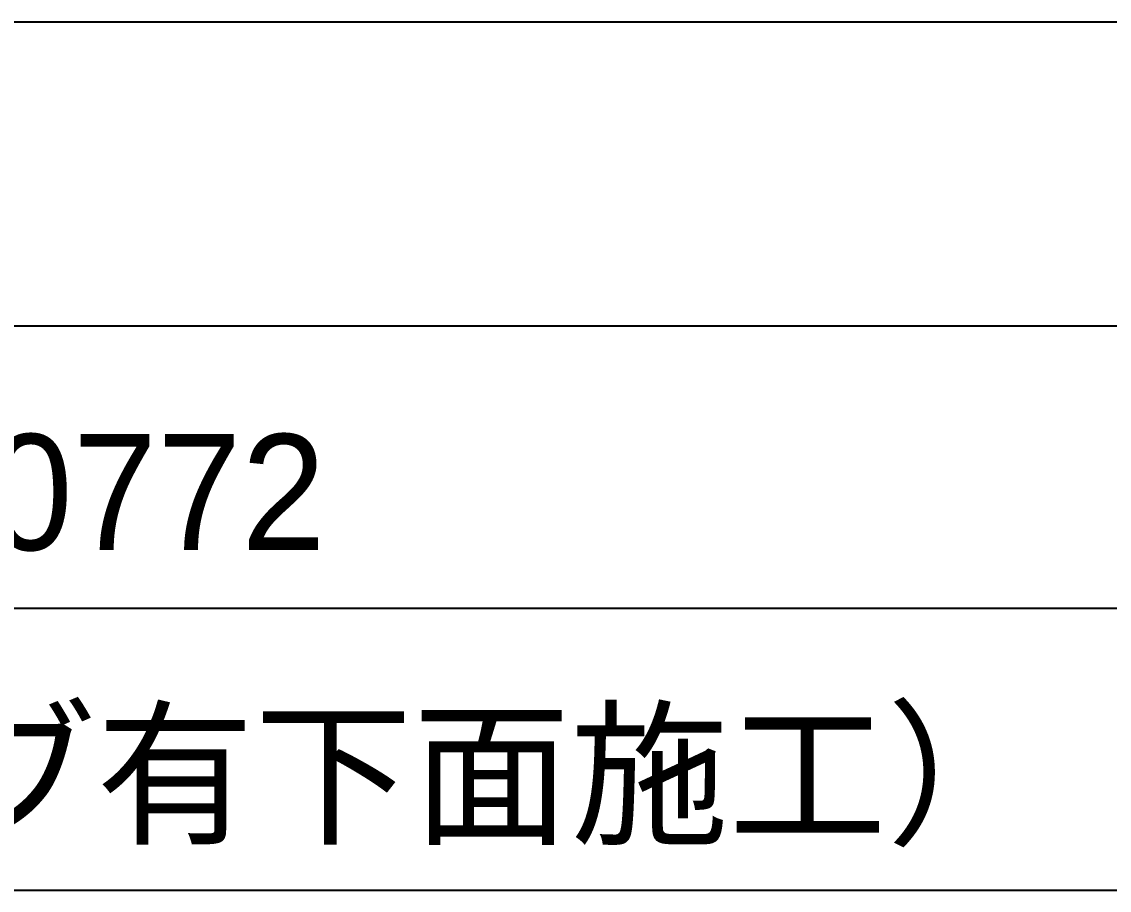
# Model space of a CAD drawing. Extents: x 443 to 1217, y -1921 to -677.
# Drawn here: x 561.01 to 598.54, y -835.81 to -805.84 of the extents above; entities that cross this region are included whole.
import ezdxf

# ---------------------------------------------------------------- set-up
doc = ezdxf.new("R2010")
doc.units = 0
doc.header["$MEASUREMENT"] = 0
doc.layers.get('Defpoints').update_dxf_attribs({"color": 21, "linetype": 'CONTINUOUS'})
doc.layers.add('1', color=7, linetype='CONTINUOUS')
doc.layers.add('25', color=7, linetype='CONTINUOUS')
doc.styles.add('ｽﾀｲﾙ2', font='MS PGothic.ttf')

msp = doc.modelspace()

# ---------------------------------------------------------------- linework, layer by layer
at = {"layer": '1', "color": 4, "linetype": 'Continuous'}
for p, q in [((442.666, -805.84), (1210.905, -805.84)), ((442.666, -835.81), (634.726, -835.81))]:
    msp.add_line(p, q, dxfattribs=at)
at = {"layer": '1', "color": 3, "linetype": 'Continuous'}
for p, q in [((471.884, -816.331), (634.726, -816.331)), ((471.884, -826.071), (634.726, -826.071))]:
    msp.add_line(p, q, dxfattribs=at)

# ---------------------------------------------------------------- texts
at = {"layer": '25', "style": 'ｽﾀｲﾙ2'}
msp.add_text('国土交通大臣認定番号\u3000PS060FL-0772', height=4, dxfattribs=at).set_placement((476.281, -824.071))
at = {"layer": 'Defpoints', "style": 'ｽﾀｲﾙ2'}
msp.add_text('タフロック６０マトメル（スリーブ有下面施工）', height=4, dxfattribs=at).set_placement((476.281, -833.81))

doc.saveas('drawing.dxf')
